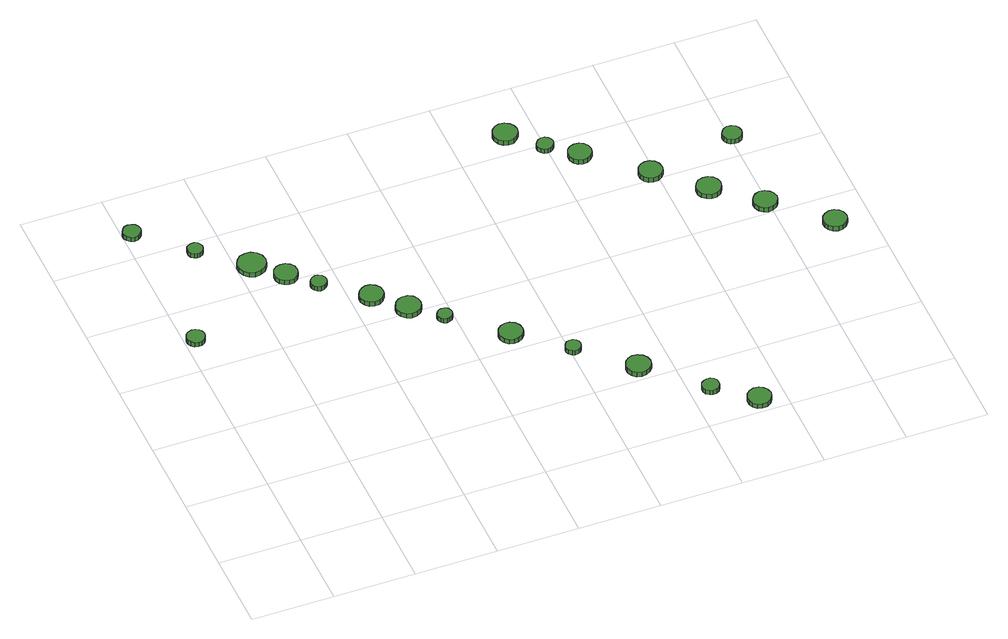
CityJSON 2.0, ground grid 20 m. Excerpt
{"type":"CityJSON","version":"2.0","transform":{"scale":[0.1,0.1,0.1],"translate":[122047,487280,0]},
"CityObjects":{
"tree1":{"type":"SolitaryVegetationObject","attributes":{"function":"something"},"geometry":[{"type":"MultiSurface","lod":"1","boundaries":[[[0,1,2,3,4,5,6,7,8,9,10,11,12,13,14]],[[15,16,17,18,19,20,21,22,23,24,25,26,27,28,29]],[[0,29,28,1]],[[1,28,27,2]],[[2,27,26,3]],[[3,26,25,4]],[[4,25,24,5]],[[5,24,23,6]],[[6,23,22,7]],[[7,22,21,8]],[[8,21,20,9]],[[9,20,19,10]],[[10,19,18,11]],[[11,18,17,12]],[[12,17,16,13]],[[13,16,15,14]],[[14,15,29,0]]]}]},
"tree2":{"type":"SolitaryVegetationObject","attributes":{"function":"something"},"geometry":[{"type":"MultiSurface","lod":"1","boundaries":[[[30,31,32,33,34,35,36,37,38,39,40,41,42,43,44]],[[45,46,47,48,49,50,51,52,53,54,55,56,57,58,59]],[[30,59,58,31]],[[31,58,57,32]],[[32,57,56,33]],[[33,56,55,34]],[[34,55,54,35]],[[35,54,53,36]],[[36,53,52,37]],[[37,52,51,38]],[[38,51,50,39]],[[39,50,49,40]],[[40,49,48,41]],[[41,48,47,42]],[[42,47,46,43]],[[43,46,45,44]],[[44,45,59,30]]]}]},
"tree3":{"type":"SolitaryVegetationObject","attributes":{"function":"something"},"geometry":[{"type":"MultiSurface","lod":"1","boundaries":[[[60,61,62,63,64,65,66,67,68,69,70,71,72,73,74]],[[75,76,77,78,79,80,81,82,83,84,85,86,87,88,89]],[[60,89,88,61]],[[61,88,87,62]],[[62,87,86,63]],[[63,86,85,64]],[[64,85,84,65]],[[65,84,83,66]],[[66,83,82,67]],[[67,82,81,68]],[[68,81,80,69]],[[69,80,79,70]],[[70,79,78,71]],[[71,78,77,72]],[[72,77,76,73]],[[73,76,75,74]],[[74,75,89,60]]]}]},
"tree4":{"type":"SolitaryVegetationObject","attributes":{"function":"something"},"geometry":[{"type":"MultiSurface","lod":"1","boundaries":[[[90,91,92,93,94,95,96,97,98,99,100,101,102,103,104]],[[105,106,107,108,109,110,111,112,113,114,115,116,117,118,119]],[[90,119,118,91]],[[91,118,117,92]],[[92,117,116,93]],[[93,116,115,94]],[[94,115,114,95]],[[95,114,113,96]],[[96,113,112,97]],[[97,112,111,98]],[[98,111,110,99]],[[99,110,109,100]],[[100,109,108,101]],[[101,108,107,102]],[[102,107,106,103]],[[103,106,105,104]],[[104,105,119,90]]]}]},
"tree5":{"type":"SolitaryVegetationObject","attributes":{"function":"something"},"geometry":[{"type":"MultiSurface","lod":"1","boundaries":[[[120,121,122,123,124,125,126,127,128,129,130,131,132,133,134]],[[135,136,137,138,139,140,141,142,143,144,145,146,147,148,149]],[[120,149,148,121]],[[121,148,147,122]],[[122,147,146,123]],[[123,146,145,124]],[[124,145,144,125]],[[125,144,143,126]],[[126,143,142,127]],[[127,142,141,128]],[[128,141,140,129]],[[129,140,139,130]],[[130,139,138,131]],[[131,138,137,132]],[[132,137,136,133]],[[133,136,135,134]],[[134,135,149,120]]]}]},
"tree6":{"type":"SolitaryVegetationObject","attributes":{"function":"something"},"geometry":[{"type":"MultiSurface","lod":"1","boundaries":[[[150,151,152,153,154,155,156,157,158,159,160,161,162,163,164]],[[165,166,167,168,169,170,171,172,173,174,175,176,177,178,179]],[[150,179,178,151]],[[151,178,177,152]],[[152,177,176,153]],[[153,176,175,154]],[[154,175,174,155]],[[155,174,173,156]],[[156,173,172,157]],[[157,172,171,158]],[[158,171,170,159]],[[159,170,169,160]],[[160,169,168,161]],[[161,168,167,162]],[[162,167,166,163]],[[163,166,165,164]],[[164,165,179,150]]]}]},
"tree7":{"type":"SolitaryVegetationObject","attributes":{"function":"something"},"geometry":[{"type":"MultiSurface","lod":"1","boundaries":[[[180,181,182,183,184,185,186,187,188,189,190,191,192,193,194]],[[195,196,197,198,199,200,201,202,203,204,205,206,207,208,209]],[[180,209,208,181]],[[181,208,207,182]],[[182,207,206,183]],[[183,206,205,184]],[[184,205,204,185]],[[185,204,203,186]],[[186,203,202,187]],[[187,202,201,188]],[[188,201,200,189]],[[189,200,199,190]],[[190,199,198,191]],[[191,198,197,192]],[[192,197,196,193]],[[193,196,195,194]],[[194,195,209,180]]]}]},
"tree8":{"type":"SolitaryVegetationObject","attributes":{"function":"something"},"geometry":[{"type":"MultiSurface","lod":"1","boundaries":[[[210,211,212,213,214,215,216,217,218,219,220,221,222,223,224]],[[225,226,227,228,229,230,231,232,233,234,235,236,237,238,239]],[[210,239,238,211]],[[211,238,237,212]],[[212,237,236,213]],[[213,236,235,214]],[[214,235,234,215]],[[215,234,233,216]],[[216,233,232,217]],[[217,232,231,218]],[[218,231,230,219]],[[219,230,229,220]],[[220,229,228,221]],[[221,228,227,222]],[[222,227,226,223]],[[223,226,225,224]],[[224,225,239,210]]]}]},
"tree9":{"type":"SolitaryVegetationObject","attributes":{"function":"something"},"geometry":[{"type":"MultiSurface","lod":"1","boundaries":[[[240,241,242,243,244,245,246,247,248,249,250,251,252,253,254]],[[255,256,257,258,259,260,261,262,263,264,265,266,267,268,269]],[[240,269,268,241]],[[241,268,267,242]],[[242,267,266,243]],[[243,266,265,244]],[[244,265,264,245]],[[245,264,263,246]],[[246,263,262,247]],[[247,262,261,248]],[[248,261,260,249]],[[249,260,259,250]],[[250,259,258,251]],[[251,258,257,252]],[[252,257,256,253]],[[253,256,255,254]],[[254,255,269,240]]]}]},
"tree10":{"type":"SolitaryVegetationObject","attributes":{"function":"something"},"geometry":[{"type":"MultiSurface","lod":"1","boundaries":[[[270,271,272,273,274,275,276,277,278,279,280,281,282,283,284]],[[285,286,287,288,289,290,291,292,293,294,295,296,297,298,299]],[[270,299,298,271]],[[271,298,297,272]],[[272,297,296,273]],[[273,296,295,274]],[[274,295,294,275]],[[275,294,293,276]],[[276,293,292,277]],[[277,292,291,278]],[[278,291,290,279]],[[279,290,289,280]],[[280,289,288,281]],[[281,288,287,282]],[[282,287,286,283]],[[283,286,285,284]],[[284,285,299,270]]]}]},
"tree11":{"type":"SolitaryVegetationObject","attributes":{"function":"something"},"geometry":[{"type":"MultiSurface","lod":"1","boundaries":[[[300,301,302,303,304,305,306,307,308,309,310,311,312,313,314]],[[315,316,317,318,319,320,321,322,323,324,325,326,327,328,329]],[[300,329,328,301]],[[301,328,327,302]],[[302,327,326,303]],[[303,326,325,304]],[[304,325,324,305]],[[305,324,323,306]],[[306,323,322,307]],[[307,322,321,308]],[[308,321,320,309]],[[309,320,319,310]],[[310,319,318,311]],[[311,318,317,312]],[[312,317,316,313]],[[313,316,315,314]],[[314,315,329,300]]]}]},
"tree12":{"type":"SolitaryVegetationObject","attributes":{"function":"something"},"geometry":[{"type":"MultiSurface","lod":"1","boundaries":[[[330,331,332,333,334,335,336,337,338,339,340,341,342,343,344]],[[345,346,347,348,349,350,351,352,353,354,355,356,357,358,359]],[[330,359,358,331]],[[331,358,357,332]],[[332,357,356,333]],[[333,356,355,334]],[[334,355,354,335]],[[335,354,353,336]],[[336,353,352,337]],[[337,352,351,338]],[[338,351,350,339]],[[339,350,349,340]],[[340,349,348,341]],[[341,348,347,342]],[[342,347,346,343]],[[343,346,345,344]],[[344,345,359,330]]]}]},
"tree13":{"type":"SolitaryVegetationObject","attributes":{"function":"something"},"geometry":[{"type":"MultiSurface","lod":"1","boundaries":[[[360,361,362,363,364,365,366,367,368,369,370,371,372,373,374]],[[375,376,377,378,379,380,381,382,383,384,385,386,387,388,389]],[[360,389,388,361]],[[361,388,387,362]],[[362,387,386,363]],[[363,386,385,364]],[[364,385,384,365]],[[365,384,383,366]],[[366,383,382,367]],[[367,382,381,368]],[[368,381,380,369]],[[369,380,379,370]],[[370,379,378,371]],[[371,378,377,372]],[[372,377,376,373]],[[373,376,375,374]],[[374,375,389,360]]]}]},
"tree14":{"type":"SolitaryVegetationObject","attributes":{"function":"something"},"geometry":[{"type":"MultiSurface","lod":"1","boundaries":[[[390,391,392,393,394,395,396,397,398,399,400,401,402,403,404]],[[405,406,407,408,409,410,411,412,413,414,415,416,417,418,419]],[[390,419,418,391]],[[391,418,417,392]],[[392,417,416,393]],[[393,416,415,394]],[[394,415,414,395]],[[395,414,413,396]],[[396,413,412,397]],[[397,412,411,398]],[[398,411,410,399]],[[399,410,409,400]],[[400,409,408,401]],[[401,408,407,402]],[[402,407,406,403]],[[403,406,405,404]],[[404,405,419,390]]]}]},
"tree15":{"type":"SolitaryVegetationObject","attributes":{"function":"something"},"geometry":[{"type":"MultiSurface","lod":"1","boundaries":[[[420,421,422,423,424,425,426,427,428,429,430,431,432,433,434]],[[435,436,437,438,439,440,441,442,443,444,445,446,447,448,449]],[[420,449,448,421]],[[421,448,447,422]],[[422,447,446,423]],[[423,446,445,424]],[[424,445,444,425]],[[425,444,443,426]],[[426,443,442,427]],[[427,442,441,428]],[[428,441,440,429]],[[429,440,439,430]],[[430,439,438,431]],[[431,438,437,432]],[[432,437,436,433]],[[433,436,435,434]],[[434,435,449,420]]]}]},
"tree16":{"type":"SolitaryVegetationObject","attributes":{"function":"something"},"geometry":[{"type":"MultiSurface","lod":"1","boundaries":[[[450,451,452,453,454,455,456,457,458,459,460,461,462,463,464]],[[465,466,467,468,469,470,471,472,473,474,475,476,477,478,479]],[[450,479,478,451]],[[451,478,477,452]],[[452,477,476,453]],[[453,476,475,454]],[[454,475,474,455]],[[455,474,473,456]],[[456,473,472,457]],[[457,472,471,458]],[[458,471,470,459]],[[459,470,469,460]],[[460,469,468,461]],[[461,468,467,462]],[[462,467,466,463]],[[463,466,465,464]],[[464,465,479,450]]]}]},
"tree17":{"type":"SolitaryVegetationObject","attributes":{"function":"something"},"geometry":[{"type":"MultiSurface","lod":"1","boundaries":[[[480,481,482,483,484,485,486,487,488,489,490,491,492,493,494]],[[495,496,497,498,499,500,501,502,503,504,505,506,507,508,509]],[[480,509,508,481]],[[481,508,507,482]],[[482,507,506,483]],[[483,506,505,484]],[[484,505,504,485]],[[485,504,503,486]],[[486,503,502,487]],[[487,502,501,488]],[[488,501,500,489]],[[489,500,499,490]],[[490,499,498,491]],[[491,498,497,492]],[[492,497,496,493]],[[493,496,495,494]],[[494,495,509,480]]]}]},
"tree18":{"type":"SolitaryVegetationObject","attributes":{"function":"something"},"geometry":[{"type":"MultiSurface","lod":"1","boundaries":[[[510,511,512,513,514,515,516,517,518,519,520,521,522,523,524]],[[525,526,527,528,529,530,531,532,533,534,535,536,537,538,539]],[[510,539,538,511]],[[511,538,537,512]],[[512,537,536,513]],[[513,536,535,514]],[[514,535,534,515]],[[515,534,533,516]],[[516,533,532,517]],[[517,532,531,518]],[[518,531,530,519]],[[519,530,529,520]],[[520,529,528,521]],[[521,528,527,522]],[[522,527,526,523]],[[523,526,525,524]],[[524,525,539,510]]]}]},
"tree19":{"type":"SolitaryVegetationObject","attributes":{"function":"something"},"geometry":[{"type":"MultiSurface","lod":"1","boundaries":[[[540,541,542,543,544,545,546,547,548,549,550,551,552,553,554]],[[555,556,557,558,559,560,561,562,563,564,565,566,567,568,569]],[[540,569,568,541]],[[541,568,567,542]],[[542,567,566,543]],[[543,566,565,544]],[[544,565,564,545]],[[545,564,563,546]],[[546,563,562,547]],[[547,562,561,548]],[[548,561,560,549]],[[549,560,559,550]],[[550,559,558,551]],[[551,558,557,552]],[[552,557,556,553]],[[553,556,555,554]],[[554,555,569,540]]]}]},
"tree20":{"type":"SolitaryVegetationObject","attributes":{"function":"something"},"geometry":[{"type":"MultiSurface","lod":"1","boundaries":[[[570,571,572,573,574,575,576,577,578,579,580,581,582,583,584]],[[585,586,587,588,589,590,591,592,593,594,595,596,597,598,599]],[[570,599,598,571]],[[571,598,597,572]],[[572,597,596,573]],[[573,596,595,574]],[[574,595,594,575]],[[575,594,593,576]],[[576,593,592,577]],[[577,592,591,578]],[[578,591,590,579]],[[579,590,589,580]],[[580,589,588,581]],[[581,588,587,582]],[[582,587,586,583]],[[583,586,585,584]],[[584,585,599,570]]]}]},
"tree21":{"type":"SolitaryVegetationObject","attributes":{"function":"something"},"geometry":[{"type":"MultiSurface","lod":"1","boundaries":[[[600,601,602,603,604,605,606,607,608,609,610,611,612,613,614]],[[615,616,617,618,619,620,621,622,623,624,625,626,627,628,629]],[[600,629,628,601]],[[601,628,627,602]],[[602,627,626,603]],[[603,626,625,604]],[[604,625,624,605]],[[605,624,623,606]],[[606,623,622,607]],[[607,622,621,608]],[[608,621,620,609]],[[609,620,619,610]],[[610,619,618,611]],[[611,618,617,612]],[[612,617,616,613]],[[613,616,615,614]],[[614,615,629,600]]]}]},
"tree22":{"type":"SolitaryVegetationObject","attributes":{"function":"something"},"geometry":[{"type":"MultiSurface","lod":"1","boundaries":[[[630,631,632,633,634,635,636,637,638,639,640,641,642,643,644]],[[645,646,647,648,649,650,651,652,653,654,655,656,657,658,659]],[[630,659,658,631]],[[631,658,657,632]],[[632,657,656,633]],[[633,656,655,634]],[[634,655,654,635]],[[635,654,653,636]],[[636,653,652,637]],[[637,652,651,638]],[[638,651,650,639]],[[639,650,649,640]],[[640,649,648,641]],[[641,648,647,642]],[[642,647,646,643]],[[643,646,645,644]],[[644,645,659,630]]]}]}
},
"vertices":[
[47,695,18],[45,704,18],[40,711,18],[32,716,18],[23,717,18],[14,714,18],[7,708,18],[3,699,18],[3,690,18],[7,682,18],[14,675,18],[23,673,18],[32,673,18],[40,678,18],[45,686,18],[45,686,5],[40,678,5],[32,673,5],[23,673,5],[14,675,5],[7,682,5],[3,690,5],[3,699,5],[7,708,5],[14,714,5],[23,717,5],[32,716,5],[40,711,5],[45,704,5],[47,695,5],
[43,1072,16],[41,1081,16],[36,1088,16],[28,1092,16],[19,1093,16],[11,1091,16],[4,1085,16],[0,1076,16],[0,1067,16],[4,1059,16],[11,1053,16],[19,1050,16],[28,1051,16],[36,1056,16],[41,1063,16],[41,1063,3],[36,1056,3],[28,1051,3],[19,1050,3],[11,1053,3],[4,1059,3],[0,1067,3],[0,1076,3],[4,1085,3],[11,1091,3],[19,1093,3],[28,1092,3],[36,1088,3],[41,1081,3],[43,1072,3],
[152,967,14],[150,974,14],[146,981,14],[139,985,14],[131,985,14],[124,983,14],[118,978,14],[115,970,14],[115,963,14],[118,955,14],[124,950,14],[131,948,14],[139,948,14],[146,952,14],[150,959,14],[150,959,2],[146,952,2],[139,948,2],[131,948,2],[124,950,2],[118,955,2],[115,963,2],[115,970,2],[118,978,2],[124,983,2],[131,985,2],[139,985,2],[146,981,2],[150,974,2],[152,967,2],
[268,872,17],[265,886,17],[256,898,17],[244,905,17],[230,906,17],[216,902,17],[206,892,17],[200,879,17],[200,865,17],[206,852,17],[216,843,17],[230,838,17],[244,840,17],[256,847,17],[265,858,17],[265,858,4],[256,847,4],[244,840,4],[230,838,4],[216,843,4],[206,852,4],[200,865,4],[200,879,4],[206,892,4],[216,902,4],[230,906,4],[244,905,4],[256,898,4],[265,886,4],[268,872,4],
[322,815,16],[320,827,16],[313,836,16],[303,842,16],[291,843,16],[280,840,16],[271,832,16],[267,821,16],[267,809,16],[271,799,16],[280,791,16],[291,787,16],[303,788,16],[313,794,16],[320,804,16],[320,804,3],[313,794,3],[303,788,3],[291,787,3],[280,791,3],[271,799,3],[267,809,3],[267,821,3],[271,832,3],[280,840,3],[291,843,3],[303,842,3],[313,836,3],[320,827,3],[322,815,3],
[372,760,16],[370,768,16],[365,775,16],[358,779,16],[350,780,16],[343,777,16],[337,772,16],[333,764,16],[333,756,16],[337,749,16],[343,743,16],[350,741,16],[358,742,16],[365,746,16],[370,752,16],[370,752,3],[365,746,3],[358,742,3],[350,741,3],[343,743,3],[337,749,3],[333,756,3],[333,764,3],[337,772,3],[343,777,3],[350,780,3],[358,779,3],[365,775,3],[370,768,3],[372,760,3],
[476,676,17],[474,688,17],[466,698,17],[456,704,17],[444,705,17],[433,701,17],[424,693,17],[419,682,17],[419,670,17],[424,659,17],[433,651,17],[444,648,17],[456,649,17],[466,655,17],[474,665,17],[474,665,4],[466,655,4],[456,649,4],[444,648,4],[433,651,4],[424,659,4],[419,670,4],[419,682,4],[424,693,4],[433,701,4],[444,705,4],[456,704,4],[466,698,4],[474,688,4],[476,676,4],
[541,611,16],[539,623,16],[532,634,16],[521,640,16],[508,641,16],[497,637,16],[487,629,16],[482,617,16],[482,605,16],[487,594,16],[497,585,16],[508,581,16],[521,583,16],[532,589,16],[539,599,16],[539,599,3],[532,589,3],[521,583,3],[508,581,3],[497,585,3],[487,594,3],[482,605,3],[482,617,3],[487,629,3],[497,637,3],[508,641,3],[521,640,3],[532,634,3],[539,623,3],[541,611,3],
[596,555,15],[594,563,15],[590,569,15],[583,572,15],[576,573,15],[569,571,15],[563,566,15],[560,559,15],[560,551,15],[563,545,15],[569,539,15],[576,537,15],[583,538,15],[590,542,15],[594,548,15],[594,548,2],[590,542,2],[583,538,2],[576,537,2],[569,539,2],[563,545,2],[560,551,2],[560,559,2],[563,566,2],[569,571,2],[576,573,2],[583,572,2],[590,569,2],[594,563,2],[596,555,2],
[723,445,15],[721,457,15],[714,467,15],[703,473,15],[691,474,15],[680,470,15],[671,462,15],[666,451,15],[666,439,15],[671,428,15],[680,420,15],[691,417,15],[703,418,15],[714,424,15],[721,434,15],[721,434,2],[714,424,2],[703,418,2],[691,417,2],[680,420,2],[671,428,2],[666,439,2],[666,451,2],[671,462,2],[680,470,2],[691,474,2],[703,473,2],[714,467,2],[721,457,2],[723,445,2],
[827,349,15],[825,357,15],[821,363,15],[814,367,15],[806,367,15],[799,365,15],[793,360,15],[790,353,15],[790,345,15],[793,338,15],[799,333,15],[806,330,15],[814,331,15],[821,335,15],[825,341,15],[825,341,2],[821,335,2],[814,331,2],[806,330,2],[799,333,2],[793,338,2],[790,345,2],[790,353,2],[793,360,2],[799,365,2],[806,367,2],[814,367,2],[821,363,2],[825,357,2],[827,349,2],
[953,238,14],[950,250,14],[943,260,14],[932,266,14],[920,268,14],[908,264,14],[899,256,14],[894,244,14],[894,232,14],[899,220,14],[908,212,14],[920,208,14],[932,210,14],[943,216,14],[950,226,14],[950,226,1],[943,216,1],[932,210,1],[920,208,1],[908,212,1],[899,220,1],[894,232,1],[894,244,1],[899,256,1],[908,264,1],[920,268,1],[932,266,1],[943,260,1],[950,250,1],[953,238,1],
[1069,113,15],[1068,121,15],[1063,128,15],[1055,132,15],[1047,133,15],[1039,130,15],[1032,125,15],[1029,117,15],[1029,108,15],[1032,100,15],[1039,95,15],[1047,92,15],[1055,93,15],[1063,97,15],[1068,104,15],[1068,104,2],[1063,97,2],[1055,93,2],[1047,92,2],[1039,95,2],[1032,100,2],[1029,108,2],[1029,117,2],[1032,125,2],[1039,130,2],[1047,133,2],[1055,132,2],[1063,128,2],[1068,121,2],[1069,113,2],
[1166,36,15],[1163,48,15],[1156,58,15],[1146,64,15],[1134,65,15],[1123,61,15],[1114,53,15],[1109,42,15],[1109,30,15],[1114,19,15],[1123,11,15],[1134,8,15],[1146,9,15],[1156,15,15],[1163,25,15],[1163,25,3],[1156,15,3],[1146,9,3],[1134,8,3],[1123,11,3],[1114,19,3],[1109,30,3],[1109,42,3],[1114,53,3],[1123,61,3],[1134,65,3],[1146,64,3],[1156,58,3],[1163,48,3],[1166,36,3],
[958,1057,15],[955,1069,15],[948,1079,15],[937,1085,15],[925,1087,15],[913,1083,15],[904,1074,15],[899,1063,15],[899,1051,15],[904,1039,15],[913,1031,15],[925,1027,15],[937,1028,15],[948,1035,15],[955,1045,15],[955,1045,2],[948,1035,2],[937,1028,2],[925,1027,2],[913,1031,2],[904,1039,2],[899,1051,2],[899,1063,2],[904,1074,2],[913,1083,2],[925,1087,2],[937,1085,2],[948,1079,2],[955,1069,2],[958,1057,2],
[1019,990,14],[1017,998,14],[1012,1005,14],[1005,1009,14],[997,1010,14],[989,1007,14],[983,1001,14],[979,994,14],[979,985,14],[983,978,14],[989,972,14],[997,970,14],[1005,971,14],[1012,975,14],[1017,982,14],[1017,982,1],[1012,975,1],[1005,971,1],[997,970,1],[989,972,1],[983,978,1],[979,985,1],[979,994,1],[983,1001,1],[989,1007,1],[997,1010,1],[1005,1009,1],[1012,1005,1],[1017,998,1],[1019,990,1],
[1089,935,14],[1087,946,14],[1080,956,14],[1070,962,14],[1058,963,14],[1047,959,14],[1038,951,14],[1034,941,14],[1034,929,14],[1038,918,14],[1047,910,14],[1058,907,14],[1070,908,14],[1080,914,14],[1087,923,14],[1087,923,1],[1080,914,1],[1070,908,1],[1058,907,1],[1047,910,1],[1038,918,1],[1034,929,1],[1034,941,1],[1038,951,1],[1047,959,1],[1058,963,1],[1070,962,1],[1080,956,1],[1087,946,1],[1089,935,1],
[1216,818,16],[1213,830,16],[1206,840,16],[1196,846,16],[1184,847,16],[1173,843,16],[1164,835,16],[1159,824,16],[1159,812,16],[1164,801,16],[1173,793,16],[1184,790,16],[1196,791,16],[1206,797,16],[1213,806,16],[1213,806,3],[1206,797,3],[1196,791,3],[1184,790,3],[1173,793,3],[1164,801,3],[1159,812,3],[1159,824,3],[1164,835,3],[1173,843,3],[1184,847,3],[1196,846,3],[1206,840,3],[1213,830,3],[1216,818,3],
[1320,721,15],[1317,733,15],[1310,743,15],[1299,749,15],[1287,750,15],[1275,747,15],[1266,738,15],[1261,727,15],[1261,714,15],[1266,703,15],[1275,695,15],[1287,691,15],[1299,692,15],[1310,698,15],[1317,709,15],[1317,709,2],[1310,698,2],[1299,692,2],[1287,691,2],[1275,695,2],[1266,703,2],[1261,714,2],[1261,727,2],[1266,738,2],[1275,747,2],[1287,750,2],[1299,749,2],[1310,743,2],[1317,733,2],[1320,721,2],
[1421,631,15],[1418,643,15],[1411,652,15],[1401,658,15],[1389,660,15],[1378,656,15],[1369,648,15],[1364,637,15],[1364,625,15],[1369,614,15],[1378,606,15],[1389,602,15],[1401,604,15],[1411,610,15],[1418,619,15],[1418,619,2],[1411,610,2],[1401,604,2],[1389,602,2],[1378,606,2],[1369,614,2],[1364,625,2],[1364,637,2],[1369,648,2],[1378,656,2],[1389,660,2],[1401,658,2],[1411,652,2],[1418,643,2],[1421,631,2],
[1427,861,16],[1425,871,16],[1420,879,16],[1411,883,16],[1401,885,16],[1392,881,16],[1385,875,16],[1381,866,16],[1381,856,16],[1385,847,16],[1392,841,16],[1401,838,16],[1411,839,16],[1420,844,16],[1425,852,16],[1425,852,3],[1420,844,3],[1411,839,3],[1401,838,3],[1392,841,3],[1385,847,3],[1381,856,3],[1381,866,3],[1385,875,3],[1392,881,3],[1401,885,3],[1411,883,3],[1420,879,3],[1425,871,3],[1427,861,3],
[1545,516,13],[1542,527,13],[1535,537,13],[1525,543,13],[1513,544,13],[1502,540,13],[1493,532,13],[1488,522,13],[1488,510,13],[1493,499,13],[1502,491,13],[1513,487,13],[1525,488,13],[1535,494,13],[1542,504,13],[1542,504,0],[1535,494,0],[1525,488,0],[1513,487,0],[1502,491,0],[1493,499,0],[1488,510,0],[1488,522,0],[1493,532,0],[1502,540,0],[1513,544,0],[1525,543,0],[1535,537,0],[1542,527,0],[1545,516,0]
]}
